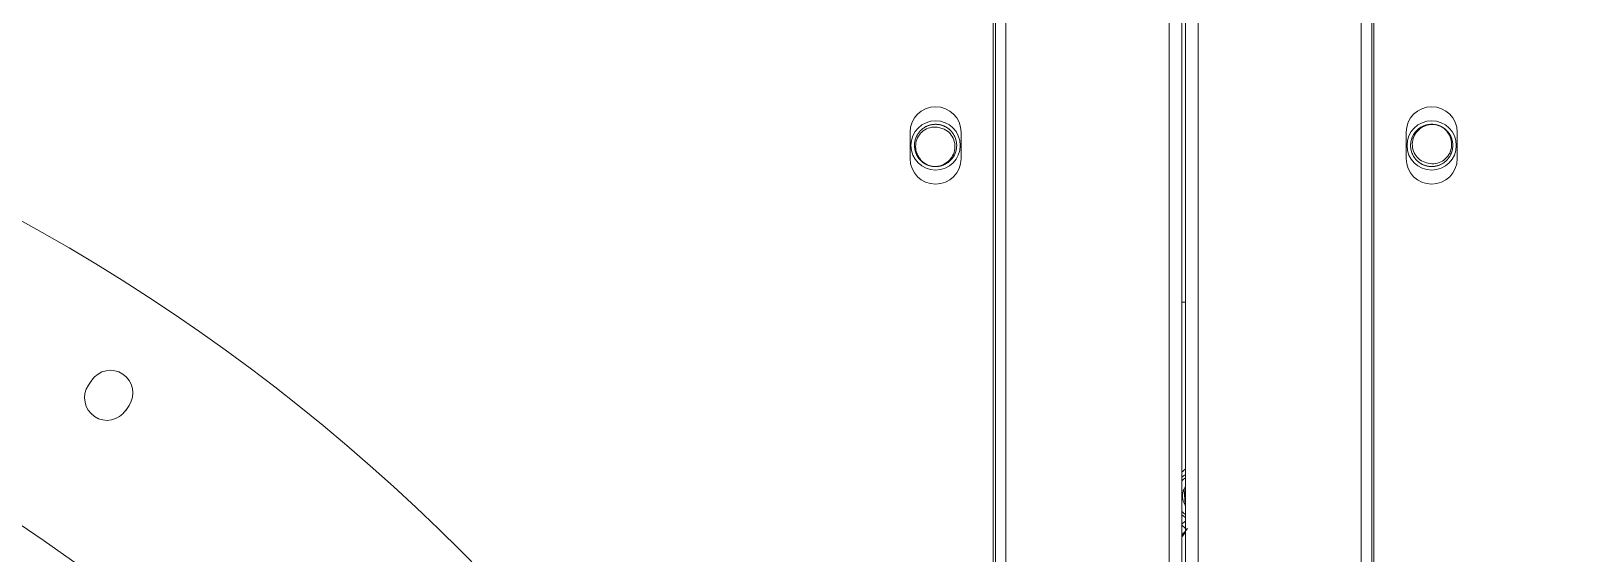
# Model space of a CAD drawing. Header units: millimetres. Extents: x 113490 to 142599, y -20467 to 115.
# Drawn here: x 132755.1 to 133195.7, y -10971 to -10822.5 of the extents above; entities that cross this region are included whole.
import ezdxf

# ---------------------------------------------------------------- set-up
doc = ezdxf.new("R2010")
doc.units = ezdxf.units.MM
doc.layers.add('DV3_0', color=7, linetype='Continuous')

msp = doc.modelspace()

# ---------------------------------------------------------------- linework, layer by layer
at = {"layer": 'DV3_0', "color": 7, "linetype": 'Continuous', "lineweight": 20}
for p, q in [((133028.64, -9845.59), (133028.64, -11865.47)), ((133136.84, -11862.07), (133136.84, -9845.59)), ((133078.64, -11154.49), (133078.64, -10494.49)), ((133086.84, -11154.49), (133086.84, -10494.49))]:
    msp.add_line(p, q, dxfattribs=at)
at = {"layer": 'DV3_0', "color": 7, "linetype": 'Continuous', "lineweight": 15}
for p, q in [((133029.24, -9857.26), (133029.24, -11851.51)), ((133032.24, -9857.26), (133032.24, -11851.51)), ((133133.24, -11847.85), (133133.24, -9857.26)), ((133136.24, -11847.85), (133136.24, -9857.26)), ((133082.24, -11154.49), (133082.24, -10494.49)), ((133083.24, -11154.49), (133083.24, -10494.49)), ((133004.99, -10858.74), (133004.99, -10851.24)), ((133019.49, -10851.24), (133019.49, -10858.74)), ((133145.99, -10851.24), (133145.99, -10858.74)), ((133160.49, -10858.74), (133160.49, -10851.24)), ((133082.24, -10899.48), (133083.24, -10899.48)), ((132772.4, -10921.7), (132771.45, -10923.11)), ((132782.09, -10930.23), (132783.04, -10928.81)), ((133083.23, -10952.32), (133082.86, -10952.57)), ((133082.86, -10952.57), (133083.16, -10957.14))]:
    msp.add_line(p, q, dxfattribs=at)
for centre in [(133012.24, -10854.99), (133153.24, -10854.99)]:
    msp.add_circle(centre, 7, dxfattribs=at)
for centre, radius, start, end in [((132487.24, -11359.99), 551.5, 15.4775, 74.5225), ((133678.24, -11359.99), 551.5, 105.4775, 164.5225), ((133012.24, -10851.24), 7.25, 0, 180), ((133153.24, -10851.24), 7.25, 0, 180), ((133153.24, -10854.99), 6, 64.8963, 82.5227), ((133012.24, -10858.74), 7.25, 180, 0), ((133153.24, -10858.74), 7.25, 180, 0), ((133012.24, -10854.99), 6, 244.8963, 262.5227), ((132487.24, -11359.99), 477.5, 46.9802, 133.0198), ((132487.24, -11359.99), 456, 45.9967, 135.345), ((132487.24, -11359.99), 453.5, 45.9921, 90), ((132777.72, -10925.26), 6.4, 326.25, 146.25), ((132776.77, -10926.67), 6.4, 146.25, 326.25), ((132487.24, -11359.99), 457, 46.1533, 71.5308), ((133180.54, -11048.16), 140.46, 133.8444, 134.4127), ((133086.97, -10954.59), 7.14, 121.5048, 131.4949), ((133086.97, -10954.59), 6.43, 125.4951, 137.4062), ((133086.97, -10954.59), 4.58, 153.8424, 213.8424), ((133086.97, -10954.59), 4.58, 144.5485, 153.8424), ((133086.97, -10954.59), 6.43, 222.5938, 234.5049), ((133086.97, -10954.59), 7.14, 228.5051, 238.4952), ((133086.97, -10954.59), 4.58, 213.8424, 215.4515), ((133180.54, -11048.16), 128.3, 138.8932, 140.0128)]:
    msp.add_arc(centre, radius, start, end, dxfattribs=at)
at = {"layer": 'DV3_0', "color": 7, "linetype": 'Continuous', "lineweight": 20}
for centre, radius, start, end in [((132487.24, -11359.99), 461.75, 46.1456, 74.9574), ((133085.4, -10965.14), 4.06, 122.122, 138.8983), ((133180.54, -11048.16), 128.02, 139.4647, 140.1583)]:
    msp.add_arc(centre, radius, start, end, dxfattribs=at)
at = {"layer": 'DV3_0', "color": 7, "linetype": 'Continuous', "lineweight": 15}
for points in [[(133006.7, -10857.29), (133008.02, -10860.49), (133011.46, -10860.94), (133014.89, -10861.39), (133017, -10858.64), (133019.11, -10855.89), (133017.78, -10852.69), (133016.45, -10849.49), (133013.02, -10849.04), (133009.58, -10848.59), (133007.48, -10851.34), (133005.37, -10854.09), (133006.7, -10857.29), (133008.02, -10860.49), (133011.46, -10860.94), (133014.89, -10861.39), (133017, -10858.64), (133019.11, -10855.89), (133017.78, -10852.69), (133016.45, -10849.49), (133013.02, -10849.04), (133009.58, -10848.59), (133007.48, -10851.34), (133005.37, -10854.09), (133006.7, -10857.29), (133007.59, -10859.44), (133009.69, -10860.42)], [(133158.78, -10852.69), (133157.45, -10849.49), (133154.02, -10849.04), (133150.58, -10848.59), (133148.48, -10851.34), (133146.37, -10854.09), (133147.7, -10857.29), (133149.02, -10860.49), (133152.46, -10860.94), (133155.89, -10861.39), (133158, -10858.64), (133160.11, -10855.89), (133158.78, -10852.69), (133157.45, -10849.49), (133154.02, -10849.04), (133150.58, -10848.59), (133148.48, -10851.34), (133146.37, -10854.09), (133147.7, -10857.29), (133149.02, -10860.49), (133152.46, -10860.94), (133155.89, -10861.39), (133158, -10858.64), (133160.11, -10855.89), (133158.78, -10852.69), (133157.89, -10850.54), (133155.78, -10849.56)]]:
    msp.add_rational_spline(points, [1, 0.866025403784, 1, 0.866025403784, 1, 0.866025403784, 1, 0.866025403784, 1, 0.866025403784, 1, 0.866025403784, 1, 0.866025403784, 1, 0.866025403784, 1, 0.866025403784, 1, 0.866025403784, 1, 0.866025403784, 1, 0.866025403784, 1, 0.90591222949, 0.943976505854], degree=2, knots=[0.94372108, 0.94372108, 0.94372108, 0.9481517, 0.9481517, 0.95258231, 0.95258231, 0.95701293, 0.95701293, 0.96144354, 0.96144354, 0.96587416, 0.96587416, 0.97030477, 0.97030477, 0.97473539, 0.97473539, 0.979166, 0.979166, 0.98359662, 0.98359662, 0.98802723, 0.98802723, 0.99245785, 0.99245785, 0.99688846, 0.99688846, 1, 1, 1], dxfattribs=at)
for points in [[(133009.69, -10860.42), (133008.45, -10859.77), (133007.48, -10858.68), (133006.45, -10856.09), (133006.43, -10854.62), (133007.4, -10852.02), (133008.39, -10850.9), (133010.89, -10849.7), (133012.38, -10849.6), (133013.7, -10850.07)], [(133013.7, -10850.07), (133015.06, -10850.39), (133016.26, -10851.28), (133017.68, -10853.64), (133017.92, -10855.11), (133017.34, -10857.81), (133016.51, -10859.04), (133014.26, -10860.67), (133012.85, -10861.06), (133011.46, -10860.94)], [(133151.78, -10859.91), (133150.41, -10859.59), (133149.22, -10858.71), (133147.79, -10856.34), (133147.56, -10854.87), (133148.14, -10852.17), (133148.96, -10850.94), (133151.21, -10849.31), (133152.63, -10848.92), (133154.02, -10849.04)], [(133155.78, -10849.56), (133157.02, -10850.21), (133157.99, -10851.3), (133159.03, -10853.89), (133159.05, -10855.36), (133158.07, -10857.97), (133157.08, -10859.08), (133154.59, -10860.28), (133153.1, -10860.39), (133151.78, -10859.91)]]:
    msp.add_open_spline(points, degree=3, knots=[0, 0, 0, 0, 0.25, 0.25, 0.5, 0.5, 0.75, 0.75, 1, 1, 1, 1], dxfattribs=at)
at = {"layer": 'DV3_0', "color": 7, "linetype": 'Continuous', "lineweight": 20}
msp.add_open_spline([(133082.1, -10962.75), (133082.3, -10962.92), (133082.5, -10963.1), (133082.87, -10963.42), (133083.04, -10963.57), (133083.32, -10963.81), (133083.44, -10963.91), (133083.59, -10964.05), (133083.63, -10964.08), (133083.63, -10964.08)], degree=3, knots=[0, 0, 0, 0, 0.25, 0.25, 0.5, 0.5, 0.75, 0.75, 1, 1, 1, 1], dxfattribs=at)

doc.saveas('drawing.dxf')
